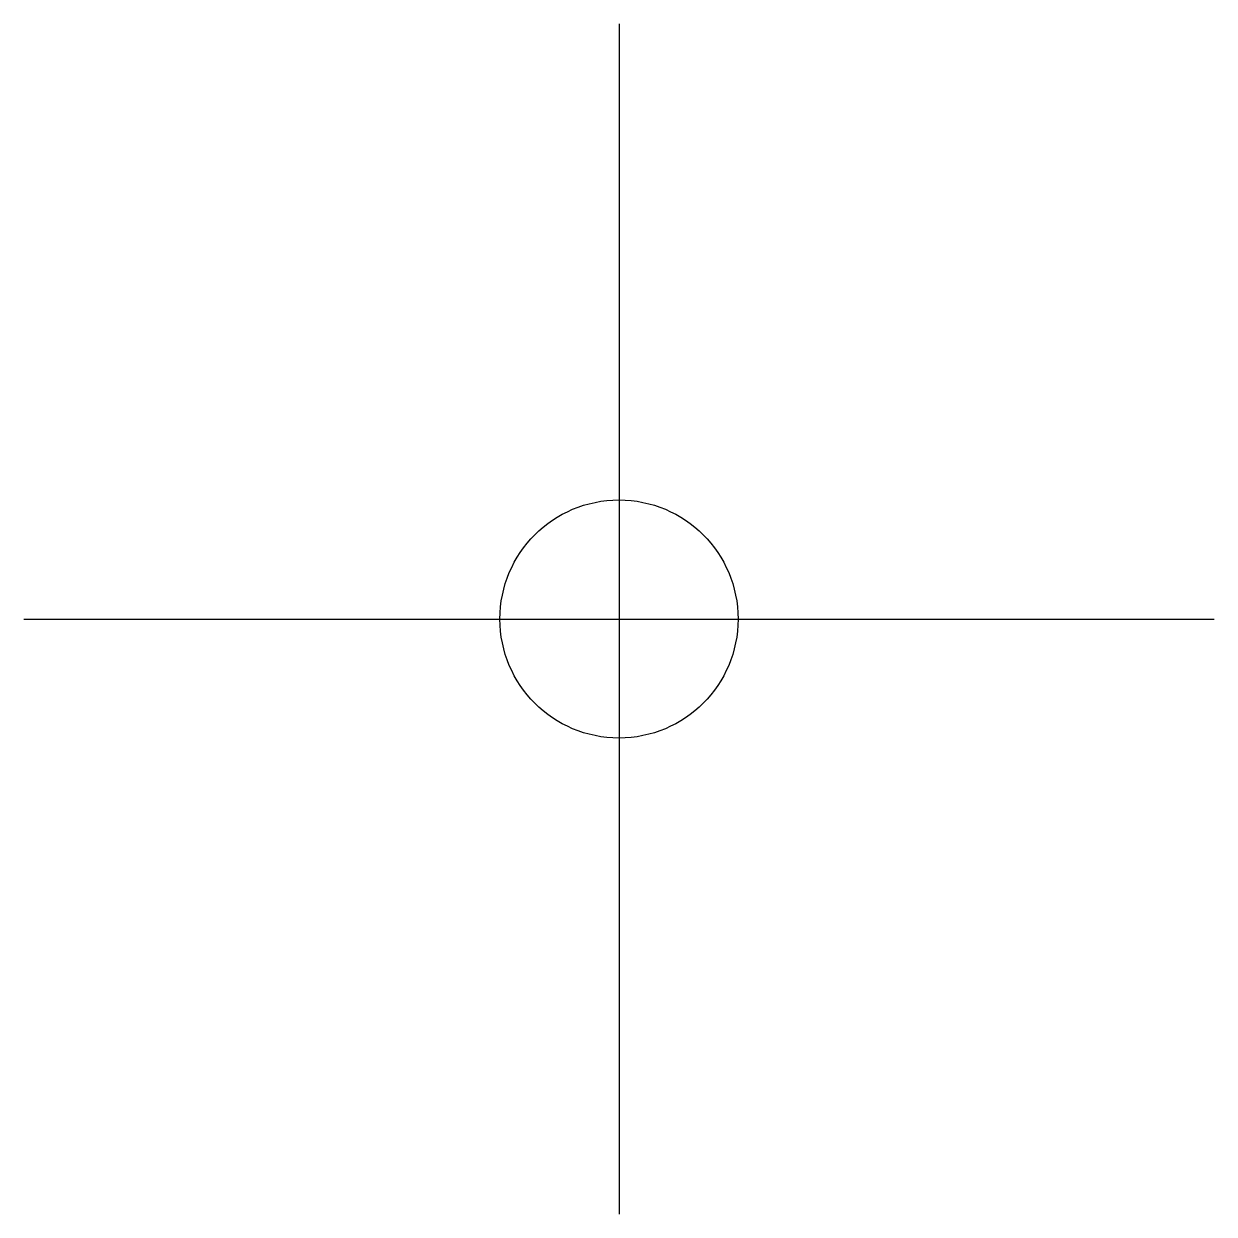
# Model space of a CAD drawing. Header units: millimetres. Extents: x -1000 to 1000, y -1000 to 1000.
import ezdxf

# ---------------------------------------------------------------- set-up
doc = ezdxf.new("R2010")
doc.units = ezdxf.units.MM

msp = doc.modelspace()

# ---------------------------------------------------------------- linework, layer by layer
for p, q in [((0, 1000), (0, -1000)), ((-1000, 0), (1000, 0))]:
    msp.add_line(p, q)
msp.add_circle((0, 0), 200)

doc.saveas('drawing.dxf')
